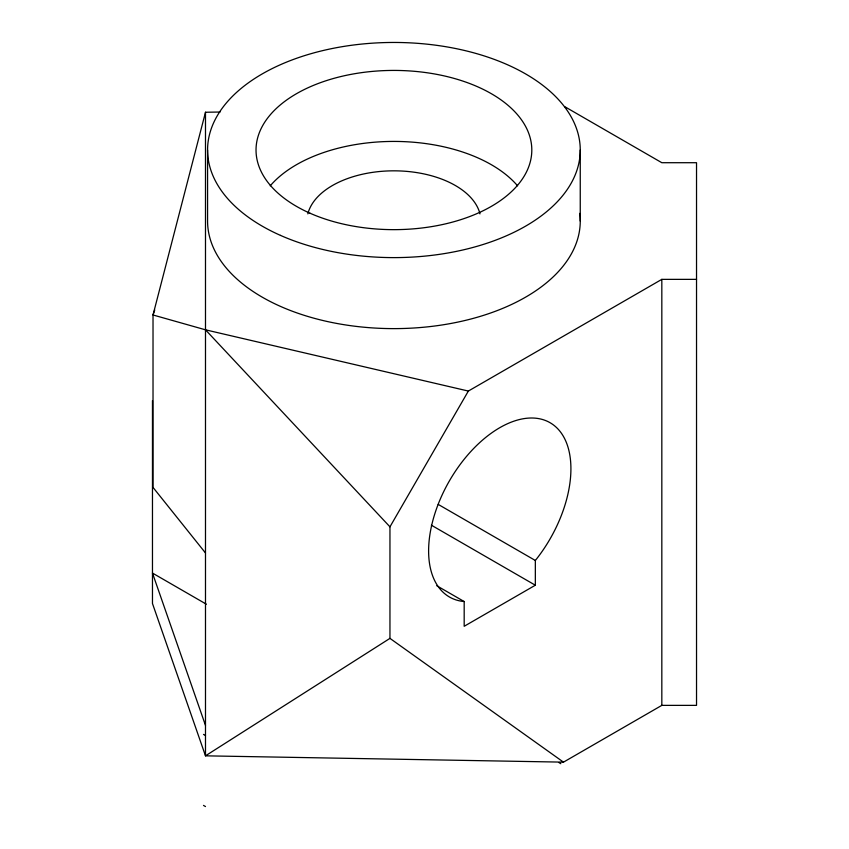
<?xml version="1.0" encoding="UTF-8"?>
<svg xmlns="http://www.w3.org/2000/svg" width="849" height="849" viewBox="0 0 849 849"><rect width="100%" height="100%" fill="white"/><g stroke="black" fill="none" stroke-linecap="round" stroke-linejoin="round"><path stroke-width="1.27" d="M220.071 112.026L205.49 112.248L153.022 314.979L153.022 487.411L205.49 552.975M154.741 309.991L153.022 314.979L205.49 329.815L468.351 391.06L661.827 279.363L696.53 279.363M564.808 106.698L661.827 162.711L696.53 162.711L696.53 705.37L661.827 705.37L563.492 762.147L389.956 638.374L389.956 526.836L468.351 391.06M389.956 638.374L205.49 755.833L152.47 603.512L152.47 400.643M535.337 585.216L464.18 626.286L464.18 601.548A100.628 58.093 -60 0 1 445.258 488.515A100.628 58.093 -60 0 1 554.27 425.582A100.628 58.093 -60 0 1 535.337 560.478L535.337 585.216L431.356 525.181M563.492 762.147L205.49 755.833L205.49 112.248M438.211 504.402L535.337 560.478M436.757 585.725L464.18 601.548M559.056 762.678L560.807 763.697M206.424 604.233L152.47 573.075L205.49 725.407M203.516 734.406L205.49 735.552M203.516 805.404L205.49 806.55M205.49 329.815L389.956 526.836M661.827 279.363L661.827 705.37M580.249 150.029L580.249 221.037M207.57 150.029L207.57 221.037A186.345 107.579 0 0 0 400.558 328.552A186.345 107.579 0 0 0 579.782 213.364M307.837 213.884A86.959 50.208 0 0 1 393.915 170.829A86.959 50.208 0 0 1 479.982 213.884M270.237 185.825A137.888 79.615 0 0 1 393.915 141.422A137.888 79.615 0 0 1 517.582 185.825M280.478 235.385A186.345 107.579 0 0 0 578.657 164.08A186.345 107.579 0 0 0 322.599 50.643A186.345 107.579 0 0 0 280.478 235.385M309.97 213.195A137.888 79.615 0 0 0 530.625 160.429A137.888 79.615 0 0 0 341.139 76.484A137.888 79.615 0 0 0 309.97 213.195"/></g></svg>
